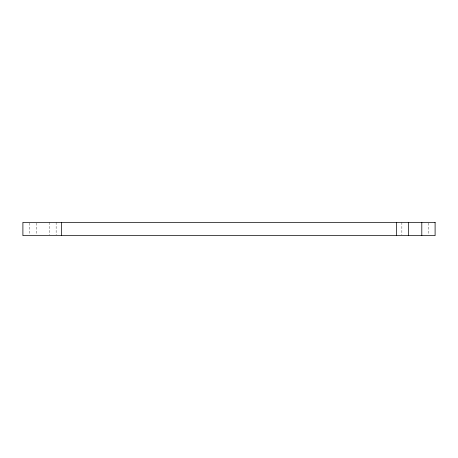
<?xml version="1.0" encoding="UTF-8"?>
<svg xmlns="http://www.w3.org/2000/svg" width="458" height="458" viewBox="0 0 458 458"><rect width="100%" height="100%" fill="white"/><g stroke="black" fill="none" stroke-linecap="round" stroke-linejoin="round"><path stroke-width="0.34" stroke-dasharray="2.29 1.72" d="M428.453 223.052L428.453 234.948M401.861 222.353L401.861 234.948M56.139 222.353L56.139 234.948M49.493 222.353L49.493 234.948M36.199 223.052L36.199 234.948M29.547 223.052L29.547 234.948"/><path stroke-width="0.69" d="M421.801 222.353L421.801 235.647M408.507 222.353L408.507 235.647M396.502 222.353L396.502 235.647M61.498 222.353L61.498 235.647M435.1 222.353L22.9 222.353L22.9 235.647L435.1 235.647L435.1 222.353"/></g></svg>
